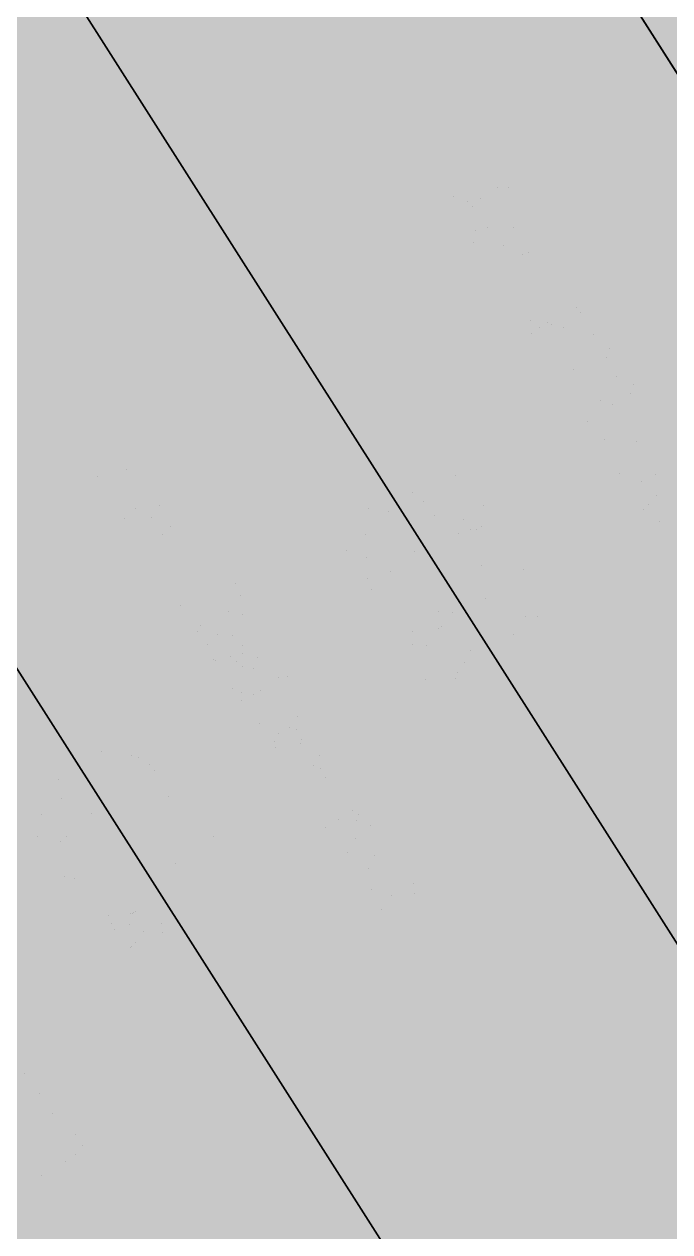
# Model space of a CAD drawing. Extents: x -5280327 to 29700, y -3925683 to 5564800.
# Drawn here: x 19444 to 19876, y 6901 to 7710 of the extents above; entities that cross this region are included whole.
import ezdxf

# ---------------------------------------------------------------- set-up
doc = ezdxf.new("R2010")
doc.units = 0
doc.linetypes.add('6', pattern=[2640.874023, 1320.437012, -1320.437012])
doc.layers.get('0').update_dxf_attribs({"linetype": 'CONTINUOUS'})
doc.layers.add('31_PREDIOS_TOTAL', color=7, linetype='CONTINUOUS')
doc.layers.add('LOTES', color=7, linetype='CONTINUOUS')

msp = doc.modelspace()

# ---------------------------------------------------------------- linework, layer by layer
at = {"color": 7, "linetype": '6', "const_width": 10343.08}
msp.add_lwpolyline([(0, 29405.62), (24528.32, 0)], dxfattribs=at)
msp.add_lwpolyline([(0, 29405.62), (24528.32, 0)], dxfattribs=at)
at = {"color": 7}
for points in [[(20516.79, 8137.13), (20369.18, 8368.95), (19737.89, 7901.99), (19885.51, 7670.17), (20516.79, 8137.13)], [(19372.52, 7892.44), (20075.83, 6787.92), (20328.35, 6974.7), (19601.06, 8116.87)]]:
    msp.add_lwpolyline(points, dxfattribs=at)
at = {"layer": '31_PREDIOS_TOTAL', "color": 7, "const_width": 0.00153}
for points in [[(19726.02, 7593.43), (19767.15, 7601.72), (19770.14, 7597), (19745.66, 7562.48), (19742.5, 7567.47), (19750.07, 7577.68), (19741.29, 7591.51), (19728.97, 7588.78), (19726.02, 7593.43)], [(19752.77, 7581.29), (19759.74, 7590.56), (19759.74, 7590.56), (19761.74, 7593.18), (19763.53, 7595.41), (19765.11, 7597.26), (19765.11, 7597.26), (19762.69, 7596.39), (19760.2, 7595.65), (19757.66, 7595.03), (19745.65, 7592.5)], [(19756.66, 7565.95), (19760.45, 7568.35), (19774.31, 7546.52), (19770.52, 7544.11)], [(19780.55, 7550.48), (19766.7, 7572.32), (19770.48, 7574.72), (19784.34, 7552.89), (19780.55, 7550.48)], [(19796.8, 7490.55), (19792.9, 7488.07), (19779.02, 7509.93), (19779.02, 7509.93), (19780.01, 7510.51), (19781.05, 7510.94), (19782.14, 7511.24), (19782.14, 7511.24), (19784.05, 7511.51), (19786.08, 7511.55), (19788.24, 7511.36), (19788.24, 7511.36), (19790.65, 7510.92), (19793.44, 7510.21), (19796.62, 7509.23), (19796.62, 7509.23), (19801.39, 7507.76), (19805.27, 7506.82), (19808.24, 7506.39), (19808.24, 7506.39), (19810.6, 7506.41), (19812.63, 7506.81), (19814.33, 7507.59), (19814.33, 7507.59), (19815.73, 7508.75), (19816.73, 7510.19), (19817.31, 7511.9), (19817.31, 7511.9), (19817.42, 7513.75), (19817.02, 7515.6), (19816.11, 7517.45), (19816.11, 7517.45), (19814.75, 7519.15), (19813.18, 7520.35), (19811.37, 7521.03), (19811.37, 7521.03), (19809.43, 7521.17), (19807.42, 7520.73), (19805.37, 7519.72), (19803.15, 7524.16), (19803.15, 7524.16), (19806.36, 7525.43), (19809.42, 7525.86), (19812.31, 7525.46), (19812.31, 7525.46), (19814.99, 7524.24), (19817.39, 7522.25), (19819.53, 7519.5), (19819.53, 7519.5), (19821.11, 7516.36), (19821.82, 7513.29), (19821.67, 7510.29), (19821.67, 7510.29), (19820.75, 7507.54), (19819.15, 7505.23), (19816.89, 7503.36), (19816.89, 7503.36), (19815.52, 7502.62), (19814.04, 7502.06), (19812.47, 7501.7), (19812.47, 7501.7), (19810.75, 7501.53), (19808.84, 7501.58), (19806.72, 7501.83), (19806.72, 7501.83), (19804.16, 7502.35), (19800.9, 7503.21), (19796.93, 7504.4), (19796.93, 7504.4), (19793.74, 7505.38), (19791.36, 7506.07), (19789.79, 7506.45), (19789.79, 7506.45), (19788.65, 7506.63), (19787.55, 7506.74), (19786.5, 7506.76), (19796.8, 7490.55)], [(19824.57, 7501.69), (19828.47, 7504.16), (19842.06, 7482.76), (19838.9, 7480.75), (19838.9, 7480.75), (19835.08, 7481.27), (19830.78, 7481.47), (19825.99, 7481.34), (19825.99, 7481.34), (19821.03, 7480.87), (19816.2, 7480.05), (19811.49, 7478.86), (19811.49, 7478.86), (19808.18, 7477.76), (19804.83, 7476.36), (19801.41, 7474.65), (19798.77, 7478.82), (19798.77, 7478.82), (19801.68, 7480.39), (19805.14, 7481.87), (19809.17, 7483.27), (19809.17, 7483.27), (19813.52, 7484.46), (19817.96, 7485.32), (19822.5, 7485.83), (19822.5, 7485.83), (19826.92, 7486.02), (19831.04, 7485.91), (19834.85, 7485.49), (19824.57, 7501.69)], [(19829.41, 7439.16), (19825.51, 7436.69), (19811.64, 7458.54), (19811.64, 7458.54), (19812.62, 7459.12), (19813.66, 7459.56), (19814.76, 7459.86), (19814.76, 7459.86), (19816.66, 7460.13), (19818.69, 7460.17), (19820.85, 7459.98), (19820.85, 7459.98), (19823.26, 7459.54), (19826.06, 7458.83), (19829.23, 7457.85), (19829.23, 7457.85), (19834.01, 7456.38), (19837.88, 7455.44), (19840.86, 7455.01), (19840.86, 7455.01), (19843.22, 7455.03), (19845.25, 7455.43), (19846.95, 7456.21), (19846.95, 7456.21), (19848.35, 7457.37), (19849.34, 7458.81), (19849.92, 7460.52), (19849.92, 7460.52), (19850.04, 7462.37), (19849.64, 7464.22), (19848.72, 7466.07), (19848.72, 7466.07), (19847.37, 7467.77), (19845.79, 7468.96), (19843.99, 7469.65), (19843.99, 7469.65), (19842.04, 7469.79), (19840.04, 7469.35), (19837.98, 7468.34), (19835.76, 7472.78), (19835.76, 7472.78), (19838.98, 7474.05), (19842.03, 7474.48), (19844.93, 7474.07), (19844.93, 7474.07), (19847.6, 7472.86), (19850.01, 7470.87), (19852.14, 7468.12), (19852.14, 7468.12), (19853.72, 7464.98), (19854.44, 7461.91), (19854.28, 7458.91), (19854.28, 7458.91), (19853.36, 7456.16), (19851.77, 7453.85), (19849.5, 7451.98), (19849.5, 7451.98), (19848.13, 7451.24), (19846.66, 7450.68), (19845.09, 7450.32), (19845.09, 7450.32), (19843.37, 7450.15), (19841.45, 7450.2), (19839.34, 7450.45), (19839.34, 7450.45), (19836.78, 7450.97), (19833.51, 7451.83), (19829.55, 7453.01), (19829.55, 7453.01), (19826.36, 7454), (19823.98, 7454.68), (19822.41, 7455.06), (19822.41, 7455.06), (19821.26, 7455.25), (19820.17, 7455.36), (19819.12, 7455.38), (19829.41, 7439.16)], [(19829.72, 7430.06), (19834.34, 7432.99), (19837.28, 7428.37), (19832.65, 7425.43), (19829.72, 7430.06)], [(19876.44, 7417.44), (19875.24, 7415.72), (19873.76, 7413.99), (19873.76, 7413.99), (19871.86, 7412.21), (19869.42, 7410.31), (19866.42, 7408.29), (19866.42, 7408.29), (19862.7, 7406.12), (19859.32, 7404.53), (19856.26, 7403.52), (19856.26, 7403.52), (19853.47, 7403.05), (19850.87, 7403.07), (19848.47, 7403.59), (19848.47, 7403.59), (19846.29, 7404.63), (19844.37, 7406.22), (19842.7, 7408.36), (19842.7, 7408.36), (19841.2, 7411.56), (19840.76, 7414.79), (19841.36, 7418.05), (19841.36, 7418.05), (19843.54, 7421.98), (19847.32, 7425.91), (19852.73, 7429.85)], [(19855.38, 7425.68), (19850.69, 7422.41), (19847.48, 7419.48), (19845.75, 7416.89), (19845.75, 7416.89), (19845.12, 7414.57), (19845.22, 7412.44), (19846.04, 7410.48), (19846.04, 7410.48), (19847.46, 7408.91), (19849.36, 7407.91), (19851.73, 7407.5), (19851.73, 7407.5), (19854.81, 7407.96), (19858.82, 7409.62), (19863.77, 7412.46), (19863.77, 7412.46), (19868.47, 7415.74), (19871.68, 7418.67), (19873.41, 7421.25), (19873.41, 7421.25), (19874.02, 7423.58), (19873.91, 7425.73), (19873.08, 7427.71), (19873.08, 7427.71), (19871.71, 7429.28), (19869.97, 7430.27), (19867.87, 7430.67), (19867.87, 7430.67), (19864.55, 7430.19), (19860.38, 7428.53), (19855.38, 7425.68)], [(19852.73, 7429.85), (19852.73, 7429.85), (19856.47, 7432.04), (19859.87, 7433.63), (19862.93, 7434.64), (19862.93, 7434.64), (19865.73, 7435.1), (19868.33, 7435.07), (19870.72, 7434.55), (19870.72, 7434.55), (19872.9, 7433.51), (19874.81, 7431.93), (19876.47, 7429.79)], [(19492.49, 7407.92), (19533.62, 7416.21), (19536.61, 7411.49), (19512.13, 7376.97), (19508.97, 7381.96), (19516.53, 7392.17), (19507.76, 7406), (19495.44, 7403.27), (19492.49, 7407.92)], [(19703.65, 7408.26), (19706.77, 7404.55), (19706.77, 7404.55), (19705.05, 7402.65), (19703.9, 7400.8), (19703.32, 7399.01), (19703.32, 7399.01), (19703.24, 7397.27), (19703.6, 7395.59), (19704.4, 7393.95), (19704.4, 7393.95), (19705.77, 7392.28), (19707.46, 7391.09), (19709.46, 7390.38), (19709.46, 7390.38), (19711.59, 7390.19), (19713.64, 7390.58), (19715.63, 7391.54), (19715.63, 7391.54), (19717.25, 7392.86), (19718.4, 7394.44), (19719.08, 7396.3), (19719.08, 7396.3), (19719.24, 7398.27), (19718.86, 7400.2), (19717.93, 7402.09), (19717.93, 7402.09), (19717.36, 7402.89), (19716.6, 7403.75), (19715.66, 7404.67), (19719.51, 7406.49), (19719.51, 7406.49), (19719.64, 7406.22), (19719.77, 7405.99), (19719.88, 7405.8), (19719.88, 7405.8), (19721.09, 7404.23), (19722.53, 7402.96), (19724.2, 7402), (19724.2, 7402), (19726, 7401.53), (19727.83, 7401.72), (19729.69, 7402.58), (19729.69, 7402.58), (19730.99, 7403.64), (19731.9, 7404.93), (19732.42, 7406.44), (19732.42, 7406.44), (19732.54, 7408.07), (19732.2, 7409.68), (19731.41, 7411.28), (19731.41, 7411.28), (19730.29, 7412.66), (19728.96, 7413.66), (19727.41, 7414.27), (19727.41, 7414.27), (19725.66, 7414.46), (19723.74, 7414.19), (19721.66, 7413.46), (19719.79, 7417.98), (19719.79, 7417.98), (19722.76, 7418.87), (19725.58, 7419.09), (19728.27, 7418.62), (19728.27, 7418.62), (19730.72, 7417.51), (19732.86, 7415.8), (19734.69, 7413.49), (19734.69, 7413.49), (19735.67, 7411.65), (19736.34, 7409.75), (19736.7, 7407.77), (19736.7, 7407.77), (19736.72, 7405.82), (19736.4, 7403.99), (19735.75, 7402.27), (19735.75, 7402.27), (19734.81, 7400.73), (19733.64, 7399.43), (19732.26, 7398.36), (19732.26, 7398.36), (19730.79, 7397.6), (19729.25, 7397.16), (19727.62, 7397.02), (19727.62, 7397.02), (19725.97, 7397.22), (19724.31, 7397.76), (19722.66, 7398.65), (19722.66, 7398.65), (19723.2, 7396.45), (19723.23, 7394.34), (19722.76, 7392.31), (19722.76, 7392.31), (19721.79, 7390.43), (19720.36, 7388.75), (19718.46, 7387.29), (19718.46, 7387.29), (19715.5, 7385.9), (19712.38, 7385.39), (19709.12, 7385.78), (19709.12, 7385.78), (19705.99, 7387), (19703.29, 7389.02), (19701.03, 7391.84), (19701.03, 7391.84), (19699.57, 7394.76), (19698.9, 7397.71), (19699.02, 7400.71), (19699.02, 7400.71), (19699.87, 7403.56), (19701.42, 7406.08), (19703.65, 7408.26)], [(19519.24, 7395.78), (19526.21, 7405.05), (19526.21, 7405.05), (19528.21, 7407.67), (19530, 7409.9), (19531.57, 7411.75), (19531.57, 7411.75), (19529.15, 7410.88), (19526.67, 7410.14), (19524.13, 7409.52), (19512.12, 7406.99)], [(19656.88, 7378.49), (19660.01, 7374.77), (19660.01, 7374.77), (19658.29, 7372.87), (19657.14, 7371.03), (19656.55, 7369.23), (19656.55, 7369.23), (19656.47, 7367.49), (19656.83, 7365.81), (19657.63, 7364.17), (19657.63, 7364.17), (19659.01, 7362.51), (19660.69, 7361.32), (19662.7, 7360.6), (19662.7, 7360.6), (19664.82, 7360.42), (19666.88, 7360.8), (19668.86, 7361.76), (19668.86, 7361.76), (19670.49, 7363.08), (19671.64, 7364.67), (19672.31, 7366.52), (19672.31, 7366.52), (19672.47, 7368.49), (19672.09, 7370.42), (19671.17, 7372.32), (19671.17, 7372.32), (19670.59, 7373.11), (19669.83, 7373.97), (19668.89, 7374.89), (19672.74, 7376.71), (19672.74, 7376.71), (19672.88, 7376.44), (19673, 7376.21), (19673.11, 7376.03), (19673.11, 7376.03), (19674.33, 7374.45), (19675.77, 7373.18), (19677.44, 7372.22), (19677.44, 7372.22), (19679.23, 7371.75), (19681.06, 7371.94), (19682.92, 7372.8), (19682.92, 7372.8), (19684.22, 7373.86), (19685.13, 7375.15), (19685.66, 7376.67), (19685.66, 7376.67), (19685.77, 7378.29), (19685.43, 7379.9), (19684.64, 7381.5), (19684.64, 7381.5), (19683.53, 7382.88), (19682.19, 7383.88), (19680.64, 7384.49), (19680.64, 7384.49), (19678.9, 7384.68), (19676.98, 7384.41), (19674.89, 7383.68), (19673.03, 7388.2), (19673.03, 7388.2), (19675.99, 7389.09), (19678.82, 7389.31), (19681.5, 7388.84), (19681.5, 7388.84), (19683.96, 7387.73), (19686.1, 7386.02), (19687.92, 7383.71), (19687.92, 7383.71), (19688.91, 7381.87), (19689.58, 7379.97), (19689.93, 7377.99), (19689.93, 7377.99), (19689.95, 7376.04), (19689.64, 7374.21), (19688.98, 7372.49), (19688.98, 7372.49), (19688.04, 7370.96), (19686.88, 7369.65), (19685.49, 7368.58), (19685.49, 7368.58), (19684.02, 7367.82), (19682.48, 7367.38), (19680.86, 7367.24), (19680.86, 7367.24), (19679.2, 7367.44), (19677.55, 7367.98), (19675.9, 7368.87), (19675.9, 7368.87), (19676.44, 7366.67), (19676.47, 7364.56), (19675.99, 7362.53), (19675.99, 7362.53), (19675.03, 7360.65), (19673.59, 7358.98), (19671.69, 7357.51), (19671.69, 7357.51), (19668.73, 7356.12), (19665.62, 7355.61), (19662.35, 7356), (19662.35, 7356), (19659.22, 7357.22), (19656.53, 7359.24), (19654.26, 7362.06), (19654.26, 7362.06), (19652.81, 7364.98), (19652.14, 7367.94), (19652.25, 7370.93), (19652.25, 7370.93), (19653.11, 7373.78), (19654.65, 7376.3), (19656.88, 7378.49)], [(19719.99, 7382.6), (19723.12, 7378.89), (19723.12, 7378.89), (19721.4, 7376.98), (19720.25, 7375.14), (19719.66, 7373.34), (19719.66, 7373.34), (19719.58, 7371.61), (19719.94, 7369.92), (19720.74, 7368.29), (19720.74, 7368.29), (19722.12, 7366.62), (19723.8, 7365.43), (19725.81, 7364.71), (19725.81, 7364.71), (19727.93, 7364.53), (19729.99, 7364.91), (19731.97, 7365.87), (19731.97, 7365.87), (19733.6, 7367.19), (19734.75, 7368.78), (19735.42, 7370.63), (19735.42, 7370.63), (19735.58, 7372.6), (19735.2, 7374.53), (19734.28, 7376.43), (19734.28, 7376.43), (19733.7, 7377.22), (19732.94, 7378.08), (19732, 7379), (19735.85, 7380.82), (19735.85, 7380.82), (19735.99, 7380.55), (19736.11, 7380.32), (19736.22, 7380.14), (19736.22, 7380.14), (19737.44, 7378.56), (19738.88, 7377.29), (19740.55, 7376.33), (19740.55, 7376.33), (19742.34, 7375.86), (19744.17, 7376.05), (19746.03, 7376.91), (19746.03, 7376.91), (19747.33, 7377.98), (19748.24, 7379.26), (19748.77, 7380.78), (19748.77, 7380.78), (19748.88, 7382.4), (19748.54, 7384.01), (19747.75, 7385.61), (19747.75, 7385.61), (19746.64, 7386.99), (19745.3, 7387.99), (19743.75, 7388.61), (19743.75, 7388.61), (19742.01, 7388.8), (19740.09, 7388.52), (19738, 7387.79), (19736.14, 7392.31), (19736.14, 7392.31), (19739.1, 7393.2), (19741.93, 7393.42), (19744.61, 7392.95), (19744.61, 7392.95), (19747.07, 7391.85), (19749.21, 7390.14), (19751.03, 7387.82), (19751.03, 7387.82), (19752.02, 7385.99), (19752.69, 7384.08), (19753.04, 7382.1), (19753.04, 7382.1), (19753.06, 7380.15), (19752.75, 7378.32), (19752.09, 7376.61), (19752.09, 7376.61), (19751.15, 7375.07), (19749.99, 7373.76), (19748.6, 7372.69), (19748.6, 7372.69), (19747.13, 7371.93), (19745.59, 7371.49), (19743.97, 7371.35), (19743.97, 7371.35), (19742.31, 7371.55), (19740.66, 7372.09), (19739.01, 7372.98), (19739.01, 7372.98), (19739.55, 7370.78), (19739.58, 7368.67), (19739.1, 7366.64), (19739.1, 7366.64), (19738.14, 7364.76), (19736.7, 7363.09), (19734.8, 7361.62), (19734.8, 7361.62), (19731.84, 7360.23), (19728.73, 7359.73), (19725.46, 7360.11), (19725.46, 7360.11), (19722.33, 7361.33), (19719.64, 7363.35), (19717.37, 7366.17), (19717.37, 7366.17), (19715.92, 7369.09), (19715.25, 7372.05), (19715.36, 7375.04), (19715.36, 7375.04), (19716.22, 7377.89), (19717.76, 7380.41), (19719.99, 7382.6)], [(19870.17, 7374.95), (19866.27, 7372.47), (19852.4, 7394.33), (19852.4, 7394.33), (19853.38, 7394.91), (19854.42, 7395.35), (19855.52, 7395.64), (19855.52, 7395.64), (19857.42, 7395.92), (19859.46, 7395.96), (19861.61, 7395.76), (19861.61, 7395.76), (19864.03, 7395.32), (19866.82, 7394.61), (19869.99, 7393.63), (19869.99, 7393.63), (19874.77, 7392.17), (19878.65, 7391.22)], [(19877.54, 7386.76), (19874.27, 7387.61), (19870.31, 7388.8), (19870.31, 7388.8), (19867.12, 7389.78), (19864.74, 7390.47), (19863.17, 7390.85), (19863.17, 7390.85), (19862.02, 7391.04), (19860.93, 7391.14), (19859.88, 7391.17), (19870.17, 7374.95)], [(19523.13, 7380.44), (19526.92, 7382.84), (19540.77, 7361.01), (19536.99, 7358.6)], [(19547.02, 7364.97), (19533.16, 7386.81), (19536.95, 7389.21), (19550.81, 7367.38), (19547.02, 7364.97)], [(19673.23, 7352.82), (19676.35, 7349.11), (19676.35, 7349.11), (19674.63, 7347.2), (19673.48, 7345.36), (19672.89, 7343.57), (19672.89, 7343.57), (19672.81, 7341.83), (19673.18, 7340.14), (19673.98, 7338.51), (19673.98, 7338.51), (19675.35, 7336.84), (19677.04, 7335.65), (19679.04, 7334.94), (19679.04, 7334.94), (19681.16, 7334.75), (19683.22, 7335.13), (19685.21, 7336.09), (19685.21, 7336.09), (19686.83, 7337.41), (19687.98, 7339), (19688.65, 7340.85), (19688.65, 7340.85), (19688.82, 7342.82), (19688.44, 7344.75), (19687.51, 7346.65), (19687.51, 7346.65), (19686.93, 7347.45), (19686.18, 7348.3), (19685.24, 7349.22), (19689.09, 7351.04), (19689.09, 7351.04), (19689.22, 7350.77), (19689.35, 7350.54), (19689.46, 7350.36), (19689.46, 7350.36), (19690.67, 7348.78), (19692.11, 7347.52), (19693.78, 7346.55), (19693.78, 7346.55), (19695.58, 7346.08), (19697.41, 7346.27), (19699.27, 7347.14), (19699.27, 7347.14), (19700.56, 7348.2), (19701.48, 7349.48), (19702, 7351), (19702, 7351), (19702.11, 7352.62), (19701.77, 7354.23), (19700.99, 7355.83), (19700.99, 7355.83), (19699.87, 7357.21), (19698.54, 7358.21), (19696.99, 7358.83), (19696.99, 7358.83), (19695.24, 7359.02), (19693.32, 7358.75), (19691.23, 7358.01), (19689.37, 7362.53), (19689.37, 7362.53), (19692.34, 7363.42), (19695.16, 7363.64), (19697.85, 7363.17), (19697.85, 7363.17), (19700.3, 7362.07), (19702.44, 7360.36), (19704.26, 7358.04), (19704.26, 7358.04), (19705.25, 7356.21), (19705.92, 7354.3), (19706.27, 7352.33), (19706.27, 7352.33), (19706.3, 7350.37), (19705.98, 7348.54), (19705.32, 7346.83), (19705.32, 7346.83), (19704.39, 7345.29), (19703.22, 7343.98), (19701.83, 7342.91), (19701.83, 7342.91), (19700.37, 7342.16), (19698.82, 7341.71), (19697.2, 7341.58), (19697.2, 7341.58), (19695.55, 7341.77), (19693.89, 7342.31), (19692.24, 7343.2), (19692.24, 7343.2), (19692.78, 7341), (19692.81, 7338.89), (19692.33, 7336.86), (19692.33, 7336.86), (19691.37, 7334.98), (19689.94, 7333.31), (19688.04, 7331.85), (19688.04, 7331.85), (19685.08, 7330.45), (19681.96, 7329.95), (19678.69, 7330.33), (19678.69, 7330.33), (19675.57, 7331.55), (19672.87, 7333.57), (19670.61, 7336.39), (19670.61, 7336.39), (19669.15, 7339.31), (19668.48, 7342.27), (19668.6, 7345.26), (19668.6, 7345.26), (19669.45, 7348.11), (19670.99, 7350.63), (19673.23, 7352.82)], [(19729.05, 7349.12), (19733.67, 7352.06), (19736.61, 7347.44), (19731.99, 7344.5), (19729.05, 7349.12)], [(19744.05, 7325.57), (19751.95, 7330.61), (19742.83, 7344.94), (19746.55, 7347.31), (19777.55, 7345.87), (19779.66, 7342.55), (19758.26, 7328.92), (19761.1, 7324.46), (19757.38, 7322.09), (19754.54, 7326.55), (19746.63, 7321.52), (19744.05, 7325.57)], [(19770.57, 7342.46), (19749.09, 7343.32), (19755.67, 7332.98)], [(19563.27, 7305.04), (19559.36, 7302.56), (19545.49, 7324.42), (19545.49, 7324.42), (19546.48, 7325), (19547.52, 7325.43), (19548.61, 7325.73), (19548.61, 7325.73), (19550.52, 7326), (19552.55, 7326.04), (19554.71, 7325.85), (19554.71, 7325.85), (19557.12, 7325.41), (19559.91, 7324.7), (19563.08, 7323.72), (19563.08, 7323.72), (19567.86, 7322.25), (19571.74, 7321.31), (19574.71, 7320.88), (19574.71, 7320.88), (19577.07, 7320.9), (19579.1, 7321.3), (19580.8, 7322.08), (19580.8, 7322.08), (19582.2, 7323.24), (19583.19, 7324.68), (19583.77, 7326.39), (19583.77, 7326.39), (19583.89, 7328.24), (19583.49, 7330.1), (19582.58, 7331.94), (19582.58, 7331.94), (19581.22, 7333.65), (19579.64, 7334.84), (19577.84, 7335.52), (19577.84, 7335.52), (19575.89, 7335.66), (19573.89, 7335.22), (19571.84, 7334.21), (19569.62, 7338.65), (19569.62, 7338.65), (19572.83, 7339.92), (19575.88, 7340.35), (19578.78, 7339.95), (19578.78, 7339.95), (19581.46, 7338.73), (19583.86, 7336.75), (19585.99, 7333.99), (19585.99, 7333.99), (19587.57, 7330.85), (19588.29, 7327.78), (19588.14, 7324.78), (19588.14, 7324.78), (19587.22, 7322.03), (19585.62, 7319.72), (19583.36, 7317.85), (19583.36, 7317.85), (19581.98, 7317.11), (19580.51, 7316.55), (19578.94, 7316.19), (19578.94, 7316.19), (19577.22, 7316.02), (19575.3, 7316.07), (19573.19, 7316.32), (19573.19, 7316.32), (19570.63, 7316.84), (19567.37, 7317.7), (19563.4, 7318.89), (19563.4, 7318.89), (19560.21, 7319.87), (19557.83, 7320.56), (19556.26, 7320.94), (19556.26, 7320.94), (19555.11, 7321.12), (19554.02, 7321.23), (19552.97, 7321.25), (19563.27, 7305.04)], [(19760.84, 7318.44), (19763.97, 7314.73), (19763.97, 7314.73), (19762.25, 7312.83), (19761.1, 7310.98), (19760.51, 7309.19), (19760.51, 7309.19), (19760.43, 7307.45), (19760.79, 7305.76), (19761.6, 7304.13), (19761.6, 7304.13), (19762.97, 7302.46), (19764.66, 7301.27), (19766.66, 7300.56), (19766.66, 7300.56), (19768.78, 7300.37), (19770.84, 7300.76), (19772.83, 7301.71), (19772.83, 7301.71), (19774.45, 7303.03), (19775.6, 7304.62), (19776.27, 7306.47), (19776.27, 7306.47), (19776.43, 7308.44), (19776.05, 7310.37), (19775.13, 7312.27), (19775.13, 7312.27), (19774.55, 7313.07), (19773.79, 7313.93), (19772.86, 7314.85), (19776.7, 7316.66), (19776.7, 7316.66), (19776.84, 7316.39), (19776.96, 7316.17), (19777.08, 7315.98), (19777.08, 7315.98), (19778.29, 7314.4), (19779.73, 7313.14), (19781.4, 7312.18), (19781.4, 7312.18), (19783.2, 7311.7), (19785.03, 7311.9), (19786.89, 7312.76), (19786.89, 7312.76), (19788.18, 7313.82), (19789.09, 7315.11), (19789.62, 7316.62), (19789.62, 7316.62), (19789.73, 7318.24), (19789.39, 7319.85), (19788.6, 7321.45), (19788.6, 7321.45), (19787.49, 7322.84), (19786.16, 7323.83), (19784.61, 7324.45), (19784.61, 7324.45), (19782.86, 7324.64), (19780.94, 7324.37), (19778.85, 7323.63), (19776.99, 7328.15), (19776.99, 7328.15), (19779.96, 7329.05), (19782.78, 7329.26), (19785.46, 7328.8), (19785.46, 7328.8), (19787.92, 7327.69), (19790.06, 7325.98), (19791.88, 7323.67), (19791.88, 7323.67), (19792.87, 7321.83), (19793.54, 7319.92), (19793.89, 7317.95), (19793.89, 7317.95), (19793.92, 7316), (19793.6, 7314.16), (19792.94, 7312.45), (19792.94, 7312.45), (19792.01, 7310.91), (19790.84, 7309.6), (19789.45, 7308.53), (19789.45, 7308.53), (19787.99, 7307.78), (19786.44, 7307.33), (19784.82, 7307.2), (19784.82, 7307.2), (19783.16, 7307.39), (19781.51, 7307.93), (19779.86, 7308.82), (19779.86, 7308.82), (19780.4, 7306.62), (19780.43, 7304.51), (19779.95, 7302.48), (19779.95, 7302.48), (19778.99, 7300.6), (19777.56, 7298.93), (19775.66, 7297.47), (19775.66, 7297.47), (19772.7, 7296.07), (19769.58, 7295.57), (19766.31, 7295.95), (19766.31, 7295.95), (19763.18, 7297.17), (19760.49, 7299.2), (19758.22, 7302.01), (19758.22, 7302.01), (19756.77, 7304.93), (19756.1, 7307.89), (19756.22, 7310.88), (19756.22, 7310.88), (19757.07, 7313.73), (19758.61, 7316.25), (19760.84, 7318.44)], [(19682.28, 7319.34), (19686.9, 7322.29), (19689.85, 7317.67), (19685.23, 7314.72), (19682.28, 7319.34)], [(19697.28, 7295.8), (19705.19, 7300.83), (19696.06, 7315.16), (19699.78, 7317.53), (19730.79, 7316.09), (19732.9, 7312.78), (19711.49, 7299.14), (19714.33, 7294.68), (19710.61, 7292.31), (19707.77, 7296.78), (19699.86, 7291.74), (19697.28, 7295.8)], [(19570.87, 7303.73), (19573.99, 7300.01), (19573.99, 7300.01), (19572.27, 7298.11), (19571.11, 7296.26), (19570.53, 7294.47), (19570.53, 7294.47), (19570.44, 7292.73), (19570.8, 7291.05), (19571.6, 7289.41), (19571.6, 7289.41), (19572.97, 7287.74), (19574.66, 7286.55), (19576.66, 7285.83), (19576.66, 7285.83), (19578.78, 7285.64), (19580.84, 7286.03), (19582.83, 7286.98), (19582.83, 7286.98), (19584.45, 7288.3), (19585.61, 7289.88), (19586.28, 7291.74), (19586.28, 7291.74), (19586.45, 7293.7), (19586.07, 7295.64), (19585.15, 7297.54), (19585.15, 7297.54), (19584.57, 7298.33), (19583.81, 7299.19), (19582.88, 7300.11), (19586.73, 7301.92), (19586.73, 7301.92), (19586.86, 7301.66), (19586.99, 7301.43), (19587.1, 7301.24), (19587.1, 7301.24), (19588.31, 7299.67), (19589.75, 7298.4), (19591.41, 7297.43), (19591.41, 7297.43), (19593.21, 7296.95), (19595.04, 7297.15), (19596.9, 7298.01), (19596.9, 7298.01), (19598.2, 7299.06), (19599.11, 7300.35), (19599.64, 7301.86), (19599.64, 7301.86), (19599.76, 7303.49), (19599.42, 7305.1), (19598.63, 7306.7), (19598.63, 7306.7), (19597.52, 7308.08), (19596.19, 7309.08), (19594.64, 7309.7), (19594.64, 7309.7), (19592.89, 7309.89), (19590.97, 7309.62), (19588.88, 7308.89), (19587.03, 7313.41), (19587.03, 7313.41), (19590, 7314.3), (19592.82, 7314.51), (19595.5, 7314.05), (19595.5, 7314.05), (19597.96, 7312.93), (19600.1, 7311.22), (19601.91, 7308.91), (19601.91, 7308.91), (19602.9, 7307.07), (19603.57, 7305.16), (19603.92, 7303.18), (19603.92, 7303.18), (19603.94, 7301.23), (19603.62, 7299.4), (19602.96, 7297.69), (19602.96, 7297.69), (19602.02, 7296.15), (19600.85, 7294.85), (19599.46, 7293.78), (19599.46, 7293.78), (19598, 7293.02), (19596.45, 7292.58), (19594.83, 7292.45), (19594.83, 7292.45), (19593.17, 7292.64), (19591.52, 7293.19), (19589.87, 7294.08), (19589.87, 7294.08), (19590.41, 7291.88), (19590.44, 7289.77), (19589.96, 7287.74), (19589.96, 7287.74), (19588.99, 7285.86), (19587.55, 7284.19), (19585.65, 7282.73), (19585.65, 7282.73), (19582.69, 7281.34), (19579.57, 7280.84), (19576.31, 7281.23), (19576.31, 7281.23), (19573.18, 7282.46), (19570.49, 7284.48), (19568.23, 7287.3), (19568.23, 7287.3), (19566.78, 7290.22), (19566.11, 7293.18), (19566.23, 7296.18), (19566.23, 7296.18), (19567.09, 7299.03), (19568.63, 7301.54), (19570.87, 7303.73)], [(19723.8, 7312.68), (19702.32, 7313.54), (19708.91, 7303.2)], [(19714.08, 7288.66), (19717.2, 7284.95), (19717.2, 7284.95), (19715.48, 7283.05), (19714.33, 7281.2), (19713.75, 7279.41), (19713.75, 7279.41), (19713.67, 7277.67), (19714.03, 7275.98), (19714.83, 7274.35), (19714.83, 7274.35), (19716.2, 7272.68), (19717.89, 7271.49), (19719.89, 7270.78), (19719.89, 7270.78), (19722.02, 7270.59), (19724.07, 7270.98), (19726.06, 7271.93), (19726.06, 7271.93), (19727.68, 7273.25), (19728.83, 7274.84), (19729.51, 7276.69), (19729.51, 7276.69), (19729.67, 7278.66), (19729.29, 7280.6), (19728.36, 7282.49), (19728.36, 7282.49), (19727.79, 7283.29), (19727.03, 7284.15), (19726.09, 7285.07), (19729.94, 7286.88), (19729.94, 7286.88), (19730.07, 7286.61), (19730.2, 7286.39), (19730.31, 7286.2), (19730.31, 7286.2), (19731.52, 7284.63), (19732.96, 7283.36), (19734.63, 7282.4), (19734.63, 7282.4), (19736.43, 7281.92), (19738.26, 7282.12), (19740.12, 7282.98), (19740.12, 7282.98), (19741.42, 7284.04), (19742.33, 7285.33), (19742.86, 7286.84), (19742.86, 7286.84), (19742.97, 7288.46), (19742.63, 7290.07), (19741.84, 7291.67), (19741.84, 7291.67), (19740.72, 7293.06), (19739.39, 7294.06), (19737.84, 7294.67), (19737.84, 7294.67), (19736.09, 7294.86), (19734.18, 7294.59), (19732.09, 7293.86), (19730.22, 7298.37), (19730.22, 7298.37), (19733.19, 7299.27), (19736.01, 7299.48), (19738.7, 7299.02), (19738.7, 7299.02), (19741.15, 7297.91), (19743.29, 7296.2), (19745.12, 7293.89), (19745.12, 7293.89), (19746.1, 7292.05), (19746.77, 7290.14), (19747.13, 7288.17), (19747.13, 7288.17), (19747.15, 7286.22), (19746.83, 7284.38), (19746.18, 7282.67), (19746.18, 7282.67), (19745.24, 7281.13), (19744.08, 7279.83), (19742.69, 7278.75), (19742.69, 7278.75), (19741.22, 7278), (19739.68, 7277.55), (19738.06, 7277.42), (19738.06, 7277.42), (19736.4, 7277.61), (19734.74, 7278.15), (19733.09, 7279.04), (19733.09, 7279.04), (19733.63, 7276.84), (19733.66, 7274.73), (19733.19, 7272.7), (19733.19, 7272.7), (19732.22, 7270.82), (19730.79, 7269.15), (19728.89, 7267.69), (19728.89, 7267.69), (19725.93, 7266.29), (19722.82, 7265.79), (19719.55, 7266.17), (19719.55, 7266.17), (19716.42, 7267.4), (19713.72, 7269.42), (19711.46, 7272.23), (19711.46, 7272.23), (19710, 7275.15), (19709.34, 7278.11), (19709.45, 7281.11), (19709.45, 7281.11), (19710.3, 7283.96), (19711.85, 7286.47), (19714.08, 7288.66)], [(19594.74, 7282.87), (19594.74, 7282.87), (19598.48, 7285.05), (19601.88, 7286.65), (19604.95, 7287.65), (19604.95, 7287.65), (19607.74, 7288.12), (19610.34, 7288.09), (19612.74, 7287.57), (19612.74, 7287.57), (19614.91, 7286.53), (19616.82, 7284.94), (19618.48, 7282.81), (19618.48, 7282.81), (19619.44, 7281.03), (19620.07, 7279.25), (19620.37, 7277.46), (19620.37, 7277.46), (19620.35, 7275.68), (19620.02, 7273.92), (19619.39, 7272.18), (19619.39, 7272.18), (19618.46, 7270.46), (19617.25, 7268.73), (19615.77, 7267.01), (19615.77, 7267.01), (19613.88, 7265.23), (19611.43, 7263.33), (19608.43, 7261.3), (19608.43, 7261.3), (19604.71, 7259.13), (19601.33, 7257.54), (19598.28, 7256.54), (19598.28, 7256.54), (19595.48, 7256.07), (19592.89, 7256.09), (19590.48, 7256.6), (19590.48, 7256.6), (19588.3, 7257.64), (19586.38, 7259.23), (19584.71, 7261.38), (19584.71, 7261.38), (19583.22, 7264.58), (19582.77, 7267.81), (19583.37, 7271.06), (19583.37, 7271.06), (19585.55, 7274.99), (19589.34, 7278.93), (19594.74, 7282.87)], [(19597.39, 7278.69), (19592.7, 7275.42), (19589.49, 7272.49), (19587.76, 7269.91), (19587.76, 7269.91), (19587.13, 7267.59), (19587.23, 7265.45), (19588.05, 7263.5), (19588.05, 7263.5), (19589.47, 7261.92), (19591.37, 7260.93), (19593.74, 7260.51), (19593.74, 7260.51), (19596.82, 7260.98), (19600.83, 7262.63), (19605.78, 7265.48), (19605.78, 7265.48), (19610.48, 7268.76), (19613.69, 7271.69), (19615.42, 7274.27), (19615.42, 7274.27), (19616.04, 7276.59), (19615.93, 7278.74), (19615.09, 7280.72), (19615.09, 7280.72), (19613.72, 7282.29), (19611.99, 7283.28), (19609.89, 7283.68), (19609.89, 7283.68), (19606.56, 7283.21), (19602.4, 7281.55), (19597.39, 7278.69)], [(19596.19, 7244.55), (19600.81, 7247.48), (19603.75, 7242.86), (19599.12, 7239.92), (19596.19, 7244.55)], [(19611.55, 7239.49), (19614.62, 7235.46), (19614.62, 7235.46), (19613, 7233.79), (19611.91, 7232.07), (19611.33, 7230.29), (19611.33, 7230.29), (19611.24, 7228.5), (19611.6, 7226.78), (19612.41, 7225.13), (19612.41, 7225.13), (19613.83, 7223.43), (19615.62, 7222.24), (19617.77, 7221.57), (19617.77, 7221.57), (19620.12, 7221.48), (19622.5, 7222.04), (19624.92, 7223.26), (19624.92, 7223.26), (19626.93, 7224.85), (19628.35, 7226.66), (19629.16, 7228.69), (19629.16, 7228.69), (19629.37, 7230.83), (19628.95, 7232.96), (19627.93, 7235.08), (19627.93, 7235.08), (19627.02, 7236.28), (19625.98, 7237.27), (19624.79, 7238.05), (19624.79, 7238.05), (19623.51, 7238.61), (19622.22, 7238.95), (19620.9, 7239.06), (19618.98, 7243.19), (19637.99, 7250.77), (19648.43, 7234.33), (19644.55, 7231.86), (19636.18, 7245.06), (19626.16, 7241.2), (19626.16, 7241.2), (19628.59, 7239.91), (19630.61, 7238.27), (19632.2, 7236.27), (19632.2, 7236.27), (19633.6, 7233.32), (19634.15, 7230.25), (19633.84, 7227.06), (19633.84, 7227.06), (19632.7, 7224.01), (19630.76, 7221.39), (19628.01, 7219.18), (19628.01, 7219.18), (19624.97, 7217.66), (19621.83, 7216.89), (19618.59, 7216.87), (19618.59, 7216.87), (19614.85, 7217.84), (19611.68, 7219.88), (19609.07, 7223.01), (19609.07, 7223.01), (19607.56, 7226.01), (19606.84, 7229), (19606.92, 7231.98), (19606.92, 7231.98), (19607.75, 7234.79), (19609.29, 7237.3), (19611.55, 7239.49)], [(19495.29, 7230.07), (19498.41, 7226.36), (19498.41, 7226.36), (19496.69, 7224.46), (19495.54, 7222.61), (19494.96, 7220.82), (19494.96, 7220.82), (19494.88, 7219.08), (19495.24, 7217.39), (19496.04, 7215.76), (19496.04, 7215.76), (19497.41, 7214.09), (19499.1, 7212.9), (19501.1, 7212.19), (19501.1, 7212.19), (19503.23, 7212), (19505.28, 7212.38), (19507.27, 7213.34), (19507.27, 7213.34), (19508.89, 7214.66), (19510.04, 7216.25), (19510.72, 7218.1), (19510.72, 7218.1), (19510.88, 7220.07), (19510.5, 7222), (19509.57, 7223.9), (19509.57, 7223.9), (19509, 7224.7), (19508.24, 7225.55), (19507.3, 7226.47), (19511.15, 7228.29), (19511.15, 7228.29), (19511.28, 7228.02), (19511.41, 7227.79), (19511.52, 7227.61), (19511.52, 7227.61), (19512.73, 7226.03), (19514.17, 7224.77), (19515.84, 7223.8), (19515.84, 7223.8), (19517.64, 7223.33), (19519.47, 7223.52), (19521.33, 7224.39), (19521.33, 7224.39), (19522.63, 7225.45), (19523.54, 7226.73), (19524.06, 7228.25), (19524.06, 7228.25), (19524.18, 7229.87), (19523.84, 7231.48), (19523.05, 7233.08), (19523.05, 7233.08), (19521.93, 7234.47), (19520.6, 7235.46), (19519.05, 7236.08), (19519.05, 7236.08), (19517.3, 7236.27), (19515.38, 7236), (19513.3, 7235.26), (19511.43, 7239.78), (19511.43, 7239.78), (19514.4, 7240.68), (19517.22, 7240.89), (19519.91, 7240.42), (19519.91, 7240.42), (19522.36, 7239.32), (19524.5, 7237.61), (19526.32, 7235.29), (19526.32, 7235.29), (19527.31, 7233.46), (19527.98, 7231.55), (19528.34, 7229.58), (19528.34, 7229.58), (19528.36, 7227.62), (19528.04, 7225.79), (19527.39, 7224.08), (19527.39, 7224.08), (19526.45, 7222.54), (19525.28, 7221.23), (19523.89, 7220.16), (19523.89, 7220.16), (19522.43, 7219.41), (19520.89, 7218.96), (19519.26, 7218.83), (19519.26, 7218.83), (19517.61, 7219.02), (19515.95, 7219.56), (19514.3, 7220.45), (19514.3, 7220.45), (19514.84, 7218.25), (19514.87, 7216.14), (19514.4, 7214.11), (19514.4, 7214.11), (19513.43, 7212.23), (19512, 7210.56), (19510.1, 7209.1), (19510.1, 7209.1), (19507.14, 7207.7), (19504.02, 7207.2), (19500.76, 7207.58), (19500.76, 7207.58), (19497.63, 7208.8), (19494.93, 7210.82), (19492.67, 7213.64), (19492.67, 7213.64), (19491.21, 7216.56), (19490.54, 7219.52), (19490.66, 7222.51), (19490.66, 7222.51), (19491.51, 7225.36), (19493.06, 7227.88), (19495.29, 7230.07)], [(19627.86, 7213.8), (19630.92, 7209.76), (19630.92, 7209.76), (19629.31, 7208.1), (19628.21, 7206.38), (19627.64, 7204.59), (19627.64, 7204.59), (19627.55, 7202.81), (19627.91, 7201.09), (19628.71, 7199.44), (19628.71, 7199.44), (19630.14, 7197.74), (19631.92, 7196.55), (19634.07, 7195.88), (19634.07, 7195.88), (19636.42, 7195.79), (19638.81, 7196.35), (19641.23, 7197.57), (19641.23, 7197.57), (19643.24, 7199.15), (19644.66, 7200.96), (19645.47, 7203), (19645.47, 7203), (19645.67, 7205.14), (19645.26, 7207.27), (19644.23, 7209.38), (19644.23, 7209.38), (19643.33, 7210.59), (19642.28, 7211.58), (19641.09, 7212.36), (19641.09, 7212.36), (19639.82, 7212.92), (19638.53, 7213.26), (19637.21, 7213.37), (19635.28, 7217.5), (19654.3, 7225.08), (19664.74, 7208.64), (19660.86, 7206.17), (19652.48, 7219.37), (19642.47, 7215.51), (19642.47, 7215.51), (19644.9, 7214.22), (19646.91, 7212.58), (19648.51, 7210.58), (19648.51, 7210.58), (19649.91, 7207.63), (19650.46, 7204.56), (19650.15, 7201.37), (19650.15, 7201.37), (19649.01, 7198.32), (19647.06, 7195.7), (19644.32, 7193.49), (19644.32, 7193.49), (19641.28, 7191.97), (19638.14, 7191.2), (19634.9, 7191.18), (19634.9, 7191.18), (19631.16, 7192.15), (19627.99, 7194.19), (19625.37, 7197.32), (19625.37, 7197.32), (19623.86, 7200.32), (19623.15, 7203.31), (19623.23, 7206.29), (19623.23, 7206.29), (19624.06, 7209.1), (19625.6, 7211.61), (19627.86, 7213.8)], [(19520.37, 7180.04), (19516.47, 7177.55), (19502.57, 7199.39), (19502.57, 7199.39), (19503.55, 7199.97), (19504.59, 7200.41), (19505.68, 7200.71), (19505.68, 7200.71), (19507.59, 7200.98), (19509.62, 7201.03), (19511.78, 7200.84), (19511.78, 7200.84), (19514.19, 7200.4), (19516.99, 7199.69), (19520.16, 7198.72), (19520.16, 7198.72), (19524.94, 7197.26), (19528.82, 7196.32), (19531.79, 7195.89), (19531.79, 7195.89), (19534.15, 7195.92), (19536.18, 7196.32), (19537.88, 7197.11), (19537.88, 7197.11), (19539.28, 7198.27), (19540.27, 7199.71), (19540.85, 7201.42), (19540.85, 7201.42), (19540.96, 7203.27), (19540.56, 7205.12), (19539.64, 7206.97), (19539.64, 7206.97), (19538.29, 7208.67), (19536.7, 7209.86), (19534.9, 7210.54), (19534.9, 7210.54), (19532.95, 7210.68), (19530.95, 7210.24), (19528.9, 7209.22), (19526.67, 7213.66), (19526.67, 7213.66), (19529.88, 7214.94), (19532.94, 7215.37), (19535.83, 7214.97), (19535.83, 7214.97), (19538.51, 7213.76), (19540.92, 7211.77), (19543.06, 7209.02), (19543.06, 7209.02), (19544.64, 7205.88), (19545.36, 7202.81), (19545.21, 7199.81), (19545.21, 7199.81), (19544.29, 7197.06), (19542.7, 7194.75), (19540.44, 7192.88), (19540.44, 7192.88), (19539.07, 7192.13), (19537.6, 7191.58), (19536.03, 7191.21), (19536.03, 7191.21), (19534.31, 7191.04), (19532.39, 7191.08), (19530.28, 7191.33), (19530.28, 7191.33), (19527.72, 7191.85), (19524.45, 7192.7), (19520.48, 7193.88), (19520.48, 7193.88), (19517.29, 7194.87), (19514.91, 7195.55), (19513.34, 7195.92), (19513.34, 7195.92), (19512.2, 7196.11), (19511.1, 7196.22), (19510.05, 7196.24), (19520.37, 7180.04)], [(19444.59, 7197.79), (19447.72, 7194.08), (19447.72, 7194.08), (19446, 7192.17), (19444.85, 7190.33), (19444.26, 7188.54), (19444.26, 7188.54), (19444.18, 7186.8), (19444.54, 7185.11), (19445.35, 7183.48), (19445.35, 7183.48), (19446.72, 7181.81), (19448.4, 7180.62), (19450.41, 7179.91), (19450.41, 7179.91), (19452.53, 7179.72), (19454.59, 7180.1), (19456.57, 7181.06), (19456.57, 7181.06), (19458.2, 7182.38), (19459.35, 7183.97), (19460.02, 7185.82), (19460.02, 7185.82), (19460.18, 7187.79), (19459.8, 7189.72), (19458.88, 7191.62), (19458.88, 7191.62), (19458.3, 7192.42), (19457.54, 7193.27), (19456.61, 7194.19), (19460.45, 7196.01), (19460.45, 7196.01), (19460.59, 7195.74), (19460.71, 7195.51), (19460.82, 7195.33), (19460.82, 7195.33), (19462.04, 7193.75), (19463.48, 7192.49), (19465.15, 7191.52), (19465.15, 7191.52), (19466.94, 7191.05), (19468.77, 7191.24), (19470.64, 7192.11), (19470.64, 7192.11), (19471.93, 7193.17), (19472.84, 7194.45), (19473.37, 7195.97), (19473.37, 7195.97), (19473.48, 7197.59), (19473.14, 7199.2), (19472.35, 7200.8), (19472.35, 7200.8), (19471.24, 7202.19), (19469.91, 7203.18), (19468.35, 7203.8), (19468.35, 7203.8), (19466.61, 7203.99), (19464.69, 7203.72), (19462.6, 7202.98), (19460.74, 7207.5), (19460.74, 7207.5), (19463.7, 7208.39), (19466.53, 7208.61), (19469.21, 7208.14), (19469.21, 7208.14), (19471.67, 7207.04), (19473.81, 7205.33), (19475.63, 7203.01), (19475.63, 7203.01), (19476.62, 7201.18), (19477.29, 7199.27), (19477.64, 7197.3), (19477.64, 7197.3), (19477.66, 7195.34), (19477.35, 7193.51), (19476.69, 7191.8), (19476.69, 7191.8), (19475.75, 7190.26), (19474.59, 7188.95), (19473.2, 7187.88), (19473.2, 7187.88), (19471.73, 7187.13), (19470.19, 7186.68), (19468.57, 7186.55), (19468.57, 7186.55), (19466.91, 7186.74), (19465.26, 7187.28), (19463.61, 7188.17), (19463.61, 7188.17), (19464.15, 7185.97), (19464.18, 7183.86), (19463.7, 7181.83), (19463.7, 7181.83), (19462.74, 7179.95), (19461.3, 7178.28), (19459.41, 7176.82), (19459.41, 7176.82), (19456.44, 7175.42), (19453.33, 7174.92), (19450.06, 7175.3), (19450.06, 7175.3), (19446.93, 7176.52), (19444.24, 7178.54), (19441.97, 7181.36)], [(19442.36, 7195.6), (19444.59, 7197.79)], [(19469.67, 7147.75), (19465.78, 7145.27), (19451.87, 7167.11), (19451.87, 7167.11), (19452.86, 7167.69), (19453.9, 7168.13), (19454.99, 7168.43), (19454.99, 7168.43), (19456.89, 7168.7), (19458.93, 7168.75), (19461.08, 7168.56), (19461.08, 7168.56), (19463.5, 7168.12), (19466.29, 7167.41), (19469.47, 7166.44), (19469.47, 7166.44), (19474.25, 7164.98), (19478.12, 7164.04), (19481.1, 7163.61), (19481.1, 7163.61), (19483.46, 7163.64), (19485.49, 7164.04), (19487.18, 7164.83), (19487.18, 7164.83), (19488.58, 7165.99), (19489.57, 7167.43), (19490.15, 7169.14), (19490.15, 7169.14), (19490.27, 7170.99), (19489.86, 7172.84), (19488.95, 7174.69), (19488.95, 7174.69), (19487.59, 7176.39), (19486.01, 7177.58), (19484.2, 7178.26), (19484.2, 7178.26), (19482.26, 7178.4), (19480.26, 7177.96), (19478.2, 7176.94), (19475.98, 7181.38), (19475.98, 7181.38), (19479.19, 7182.66), (19482.24, 7183.09), (19485.14, 7182.69), (19485.14, 7182.69), (19487.82, 7181.47), (19490.23, 7179.49), (19492.36, 7176.74), (19492.36, 7176.74), (19493.95, 7173.6), (19494.67, 7170.53), (19494.52, 7167.53), (19494.52, 7167.53), (19493.6, 7164.78), (19492.01, 7162.47), (19489.75, 7160.6), (19489.75, 7160.6), (19488.38, 7159.85), (19486.9, 7159.3), (19485.33, 7158.93), (19485.33, 7158.93), (19483.61, 7158.76), (19481.7, 7158.8), (19479.58, 7159.05), (19479.58, 7159.05), (19477.02, 7159.57), (19473.76, 7160.42), (19469.79, 7161.6), (19469.79, 7161.6), (19466.6, 7162.59), (19464.22, 7163.27), (19462.65, 7163.64), (19462.65, 7163.64), (19461.5, 7163.83), (19460.41, 7163.93), (19459.36, 7163.96), (19469.67, 7147.75)], [(19643.29, 7170.34), (19667.25, 7185.54), (19669.55, 7181.91), (19666.19, 7179.78), (19666.19, 7179.78), (19667.82, 7179.64), (19669.39, 7179.24), (19670.92, 7178.58), (19670.92, 7178.58), (19672.35, 7177.65), (19673.61, 7176.45), (19674.7, 7174.99), (19674.7, 7174.99), (19675.64, 7173.25), (19676.19, 7171.56), (19676.37, 7169.93), (19676.37, 7169.93), (19676.18, 7168.37), (19675.66, 7166.92), (19674.8, 7165.56), (19674.8, 7165.56), (19678.46, 7164.96), (19681.42, 7163.38), (19683.69, 7160.83), (19683.69, 7160.83), (19684.87, 7158.5), (19685.37, 7156.25), (19685.2, 7154.1), (19685.2, 7154.1), (19684.32, 7152.04), (19682.7, 7150.12), (19680.34, 7148.32), (19663.89, 7137.88), (19661.33, 7141.92), (19676.42, 7151.5), (19676.42, 7151.5), (19677.87, 7152.48), (19678.95, 7153.35), (19679.68, 7154.12), (19679.68, 7154.12), (19680.13, 7154.88), (19680.41, 7155.72), (19680.49, 7156.65), (19680.49, 7156.65), (19680.39, 7157.61), (19680.1, 7158.56), (19679.6, 7159.5), (19679.6, 7159.5), (19678.41, 7160.97), (19676.96, 7162.01), (19675.26, 7162.63), (19675.26, 7162.63), (19673.33, 7162.7), (19671.18, 7162.12), (19668.82, 7160.88), (19654.9, 7152.05), (19652.33, 7156.11), (19667.89, 7165.99), (19667.89, 7165.99), (19669.47, 7167.15), (19670.62, 7168.34), (19671.32, 7169.56), (19671.32, 7169.56), (19671.56, 7170.83), (19671.33, 7172.2), (19670.61, 7173.66), (19670.61, 7173.66), (19669.8, 7174.71), (19668.83, 7175.58), (19667.7, 7176.26), (19667.7, 7176.26), (19666.44, 7176.7), (19665.12, 7176.84), (19663.72, 7176.69), (19663.72, 7176.69), (19662.16, 7176.21), (19660.35, 7175.37), (19658.3, 7174.17), (19645.87, 7166.28), (19643.29, 7170.34)], [(19520.69, 7170.93), (19525.31, 7173.87), (19528.25, 7169.25), (19523.63, 7166.31), (19520.69, 7170.93)], [(19535.68, 7147.38), (19543.59, 7152.41), (19534.47, 7166.75), (19538.19, 7169.11), (19569.19, 7167.67), (19571.3, 7164.36), (19549.9, 7150.73), (19552.74, 7146.26), (19549.02, 7143.9), (19546.18, 7148.36), (19538.27, 7143.32), (19535.68, 7147.38)], [(19562.21, 7164.27), (19540.73, 7165.13), (19547.31, 7154.78)], [(19552.4, 7140.22), (19555.48, 7136.19), (19555.48, 7136.19), (19553.86, 7134.53), (19552.77, 7132.8), (19552.2, 7131.02), (19552.2, 7131.02), (19552.11, 7129.24), (19552.47, 7127.52), (19553.28, 7125.86), (19553.28, 7125.86), (19554.7, 7124.17), (19556.49, 7122.98), (19558.64, 7122.31), (19558.64, 7122.31), (19560.99, 7122.23), (19563.38, 7122.79), (19565.8, 7124.02), (19565.8, 7124.02), (19567.81, 7125.6), (19569.22, 7127.41), (19570.03, 7129.45), (19570.03, 7129.45), (19570.23, 7131.59), (19569.82, 7133.72), (19568.79, 7135.83), (19568.79, 7135.83), (19567.88, 7137.03), (19566.83, 7138.02), (19565.64, 7138.8), (19565.64, 7138.8), (19564.37, 7139.37), (19563.07, 7139.7), (19561.75, 7139.81), (19559.83, 7143.94), (19578.83, 7151.54), (19589.29, 7135.11), (19585.42, 7132.65), (19577.02, 7145.83), (19567.01, 7141.96), (19567.01, 7141.96), (19569.44, 7140.67), (19571.46, 7139.03), (19573.06, 7137.03), (19573.06, 7137.03), (19574.47, 7134.09), (19575.02, 7131.02), (19574.71, 7127.82), (19574.71, 7127.82), (19573.57, 7124.78), (19571.64, 7122.15), (19568.9, 7119.94), (19568.9, 7119.94), (19565.86, 7118.41), (19562.72, 7117.64), (19559.48, 7117.62), (19559.48, 7117.62), (19555.74, 7118.58), (19552.56, 7120.62), (19549.94, 7123.74), (19549.94, 7123.74), (19548.43, 7126.74), (19547.71, 7129.73), (19547.78, 7132.71), (19547.78, 7132.71), (19548.61, 7135.52), (19550.15, 7138.03), (19552.4, 7140.22)], [(19684.45, 7114.13), (19680.54, 7111.65), (19666.67, 7133.51), (19666.67, 7133.51), (19667.66, 7134.09), (19668.7, 7134.52), (19669.79, 7134.82), (19669.79, 7134.82), (19671.7, 7135.09), (19673.73, 7135.13), (19675.89, 7134.94), (19675.89, 7134.94), (19678.3, 7134.5), (19681.09, 7133.79), (19684.27, 7132.81), (19684.27, 7132.81), (19689.04, 7131.34), (19692.92, 7130.4), (19695.89, 7129.97), (19695.89, 7129.97), (19698.25, 7129.99), (19700.28, 7130.39), (19701.98, 7131.17), (19701.98, 7131.17), (19703.38, 7132.33), (19704.37, 7133.77), (19704.96, 7135.48), (19704.96, 7135.48), (19705.07, 7137.33), (19704.67, 7139.19), (19703.76, 7141.03), (19703.76, 7141.03), (19702.4, 7142.74), (19700.82, 7143.93), (19699.02, 7144.61), (19699.02, 7144.61), (19697.07, 7144.75), (19695.07, 7144.31), (19693.02, 7143.3), (19690.8, 7147.74), (19690.8, 7147.74), (19694.01, 7149.01), (19697.06, 7149.44), (19699.96, 7149.04), (19699.96, 7149.04), (19702.64, 7147.82), (19705.04, 7145.84), (19707.17, 7143.08), (19707.17, 7143.08), (19708.76, 7139.94), (19709.47, 7136.87), (19709.32, 7133.87), (19709.32, 7133.87), (19708.4, 7131.12), (19706.8, 7128.81), (19704.54, 7126.94), (19704.54, 7126.94), (19703.16, 7126.2), (19701.69, 7125.64), (19700.12, 7125.28), (19700.12, 7125.28), (19698.4, 7125.11), (19696.48, 7125.16), (19694.37, 7125.41), (19694.37, 7125.41), (19691.81, 7125.93), (19688.55, 7126.79), (19684.58, 7127.98), (19684.58, 7127.98), (19681.39, 7128.96), (19679.01, 7129.65), (19677.44, 7130.03), (19677.44, 7130.03), (19676.3, 7130.21), (19675.2, 7130.32), (19674.15, 7130.34), (19684.45, 7114.13)], [(19470, 7138.65), (19474.61, 7141.59), (19477.56, 7136.97), (19472.94, 7134.03), (19470, 7138.65)], [(19484.99, 7115.1), (19492.9, 7120.13), (19483.77, 7134.47), (19487.49, 7136.83), (19518.5, 7135.39), (19520.61, 7132.08), (19499.2, 7118.45), (19502.04, 7113.98), (19498.32, 7111.62), (19495.48, 7116.08), (19487.57, 7111.04), (19484.99, 7115.1)], [(19511.51, 7131.99), (19490.03, 7132.85), (19496.62, 7122.5)], [(19501.71, 7107.94), (19504.78, 7103.91), (19504.78, 7103.91), (19503.17, 7102.25), (19502.08, 7100.52), (19501.5, 7098.74), (19501.5, 7098.74), (19501.42, 7096.96), (19501.78, 7095.24), (19502.58, 7093.58), (19502.58, 7093.58), (19504.01, 7091.89), (19505.8, 7090.7), (19507.95, 7090.03), (19507.95, 7090.03), (19510.3, 7089.95), (19512.68, 7090.51), (19515.1, 7091.74), (19515.1, 7091.74), (19517.11, 7093.32), (19518.53, 7095.13), (19519.34, 7097.17), (19519.34, 7097.17), (19519.54, 7099.31), (19519.12, 7101.44), (19518.09, 7103.55), (19518.09, 7103.55), (19517.19, 7104.75), (19516.14, 7105.74), (19514.95, 7106.52), (19514.95, 7106.52), (19513.67, 7107.09), (19512.38, 7107.42), (19511.06, 7107.53), (19509.13, 7111.66), (19528.14, 7119.26), (19538.6, 7102.83), (19534.72, 7100.37), (19526.33, 7113.55), (19516.31, 7109.67), (19516.31, 7109.67), (19518.75, 7108.39), (19520.77, 7106.75), (19522.36, 7104.75), (19522.36, 7104.75), (19523.77, 7101.81), (19524.32, 7098.74), (19524.01, 7095.54), (19524.01, 7095.54), (19522.88, 7092.5), (19520.94, 7089.87), (19518.2, 7087.66), (19518.2, 7087.66), (19515.16, 7086.13), (19512.02, 7085.36), (19508.79, 7085.34), (19508.79, 7085.34), (19505.04, 7086.3), (19501.87, 7088.34), (19499.25, 7091.46), (19499.25, 7091.46), (19497.73, 7094.46), (19497.01, 7097.45), (19497.09, 7100.43), (19497.09, 7100.43), (19497.92, 7103.24), (19499.46, 7105.75), (19501.71, 7107.94)], [(19421.16, 6992.41), (19445.11, 7007.62), (19447.42, 7003.99), (19444.06, 7001.85), (19444.06, 7001.85), (19445.69, 7001.72), (19447.26, 7001.31), (19448.79, 7000.65), (19448.79, 7000.65), (19450.22, 6999.72), (19451.48, 6998.53), (19452.57, 6997.07), (19452.57, 6997.07), (19453.51, 6995.32), (19454.06, 6993.63), (19454.24, 6992), (19454.24, 6992), (19454.05, 6990.45), (19453.53, 6988.99), (19452.67, 6987.64), (19452.67, 6987.64), (19456.33, 6987.03), (19459.29, 6985.45), (19461.56, 6982.9), (19461.56, 6982.9), (19462.73, 6980.57), (19463.24, 6978.33), (19463.07, 6976.17), (19463.07, 6976.17), (19462.19, 6974.12), (19460.57, 6972.19), (19458.21, 6970.39), (19441.76, 6959.96)], [(19430.19, 6978.18), (19445.76, 6988.06), (19445.76, 6988.06), (19447.34, 6989.22), (19448.49, 6990.41), (19449.19, 6991.63), (19449.19, 6991.63), (19449.43, 6992.91), (19449.19, 6994.28), (19448.48, 6995.74), (19448.48, 6995.74), (19447.67, 6996.79), (19446.7, 6997.65), (19445.57, 6998.33), (19445.57, 6998.33), (19444.31, 6998.77), (19442.99, 6998.92)], [(19439.2, 6963.99), (19454.29, 6973.57), (19454.29, 6973.57), (19455.73, 6974.55), (19456.82, 6975.42), (19457.55, 6976.19), (19457.55, 6976.19), (19458, 6976.95), (19458.27, 6977.79), (19458.36, 6978.72), (19458.36, 6978.72), (19458.26, 6979.68), (19457.96, 6980.63), (19457.47, 6981.57), (19457.47, 6981.57), (19456.28, 6983.04), (19454.83, 6984.09), (19453.13, 6984.7), (19453.13, 6984.7), (19451.19, 6984.77), (19449.05, 6984.19), (19446.69, 6982.96), (19432.77, 6974.12)], [(19462.32, 6936.2), (19458.41, 6933.72), (19444.54, 6955.58), (19444.54, 6955.58), (19445.53, 6956.16), (19446.57, 6956.6), (19447.66, 6956.9), (19447.66, 6956.9), (19449.57, 6957.17), (19451.6, 6957.21), (19453.76, 6957.02), (19453.76, 6957.02), (19456.17, 6956.57), (19458.96, 6955.86), (19462.13, 6954.88), (19462.13, 6954.88), (19466.91, 6953.42), (19470.79, 6952.47), (19473.76, 6952.04), (19473.76, 6952.04), (19476.12, 6952.06), (19478.15, 6952.46), (19479.85, 6953.25), (19479.85, 6953.25), (19481.25, 6954.41), (19482.24, 6955.84), (19482.82, 6957.56), (19482.82, 6957.56), (19482.94, 6959.41), (19482.54, 6961.26), (19481.63, 6963.11), (19481.63, 6963.11), (19480.27, 6964.81), (19478.69, 6966), (19476.89, 6966.68), (19476.89, 6966.68), (19474.94, 6966.82), (19472.94, 6966.39), (19470.89, 6965.37), (19468.67, 6969.82), (19468.67, 6969.82), (19471.88, 6971.09), (19474.93, 6971.52), (19477.83, 6971.11), (19477.83, 6971.11), (19480.51, 6969.9), (19482.91, 6967.91), (19485.04, 6965.15), (19485.04, 6965.15), (19486.62, 6962.01), (19487.34, 6958.94), (19487.19, 6955.94), (19487.19, 6955.94), (19486.27, 6953.2), (19484.67, 6950.89), (19482.41, 6949.02), (19482.41, 6949.02), (19481.03, 6948.27), (19479.56, 6947.72), (19477.99, 6947.35), (19477.99, 6947.35), (19476.27, 6947.19), (19474.35, 6947.23), (19472.24, 6947.49), (19472.24, 6947.49), (19469.68, 6948.01), (19466.42, 6948.86), (19462.45, 6950.05), (19462.45, 6950.05), (19459.26, 6951.04), (19456.88, 6951.72), (19455.31, 6952.1), (19455.31, 6952.1), (19454.17, 6952.29), (19453.07, 6952.39), (19452.02, 6952.42), (19462.32, 6936.2)]]:
    msp.add_lwpolyline(points, dxfattribs=at)
at = {"layer": 'LOTES', "color": 7}
for points in [[(19601.06, 8116.87), (19372.52, 7892.44), (20075.83, 6787.92), (20328.35, 6974.7), (19601.06, 8116.87)], [(19372.52, 7892.44), (19214.27, 7737.02), (19172.21, 7696.59), (19854.88, 6624.48), (20075.83, 6787.92), (19372.52, 7892.44)], [(19172.21, 7696.59), (18970.6, 7502.79), (19633.94, 6461.04), (19854.88, 6624.48), (19172.21, 7696.59)]]:
    msp.add_lwpolyline(points, dxfattribs=at)
for points in [[(19601.06, 8116.87, 66061.73), (20328.35, 6974.7, 66061.73)], [(19172.21, 7696.59, 33030.86), (19854.88, 6624.48, 33030.86), (20075.83, 6787.92, 33030.86), (19372.52, 7892.44, 33030.86)], [(19372.52, 7892.44, 66061.73), (20075.83, 6787.92, 66061.73)], [(18970.6, 7502.79, 33030.86), (19633.94, 6461.04, 33030.86), (19854.88, 6624.48, 33030.86), (19172.21, 7696.59, 33030.86)], [(19172.21, 7696.59, 66061.73), (19854.88, 6624.48, 66061.73)]]:
    msp.add_polyline3d(points, dxfattribs=at)

doc.saveas('drawing.dxf')
